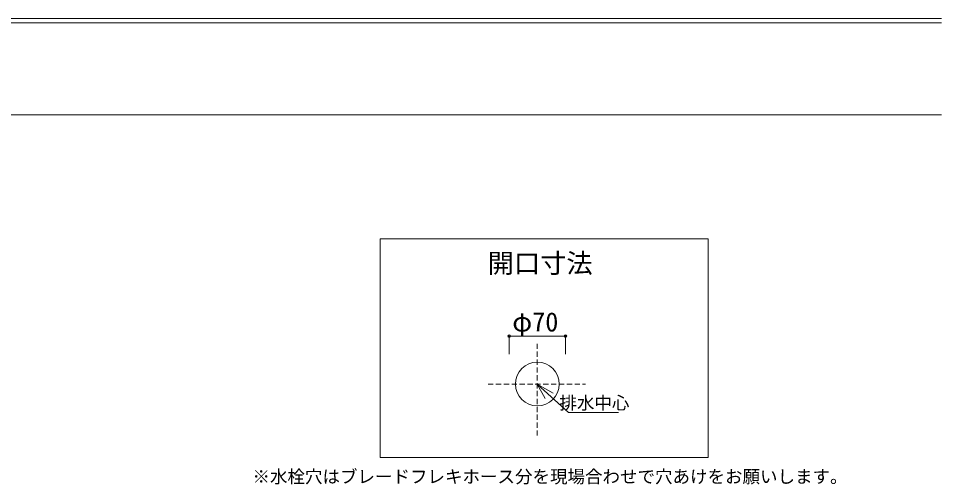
# Model space of a CAD drawing. Units: millimetres, scale not verified. Extents: x -1403 to 1403, y -962 to 946.
# Drawn here: x -74 to 1403, y 151 to 896 of the extents above; entities that cross this region are included whole.
import ezdxf
from ezdxf.enums import TextEntityAlignment as Align

# ---------------------------------------------------------------- set-up
doc = ezdxf.new("R2010")
doc.units = ezdxf.units.MM
doc.header["$LTSCALE"] = 7
doc.header["$PDMODE"] = 32
doc.header["$PDSIZE"] = 4.2
doc.linetypes.add('DASHED1', pattern=[1.8, 1.2, -0.6])
doc.layers.add('F-0', color=7, linetype='Continuous', lineweight=15)
doc.styles.add('ＭＳ ゴシック', font='')
doc.styles.get('ＭＳ ゴシック').set_extended_font_data('MS Gothic')

msp = doc.modelspace()

# ---------------------------------------------------------------- linework, layer by layer
at = {"layer": 'F-0'}
for p, q in [((1402.848, 896.05), (-1402.92, 896.05)), ((1402.848, 889.05), (-1402.92, 889.05)), ((1402.848, 742.05), (-1402.92, 742.05)), ((1029.457, 543.663), (1029.457, 193.698)), ((756.047, 311.171), (806.062, 265.9)), ((756.047, 311.171), (781.39, 296.74)), ((768.844, 288.209), (756.047, 311.171)), ((806.062, 265.9), (886.246, 265.9)), ((1029.457, 193.698), (504.51, 193.698))]:
    msp.add_line(p, q, dxfattribs=at)
at = {"layer": 'F-0', "color": 4, "lineweight": 9}
for p, q in [((711.047, 387.996), (711.047, 358.928)), ((711.047, 387.996), (801.047, 387.996)), ((801.047, 387.996), (801.047, 358.928))]:
    msp.add_line(p, q, dxfattribs=at)
at = {"layer": 'F-0', "color": 4, "linetype": 'DASHED1', "lineweight": 9}
for p, q in [((756.047, 375.732), (756.047, 226.924)), ((677.316, 311.171), (833.276, 311.171))]:
    msp.add_line(p, q, dxfattribs=at)
at = {"layer": 'F-0'}
msp.add_lwpolyline([(504.51, 193.698), (504.51, 543.663), (1029.457, 543.663)], dxfattribs=at)
msp.add_circle((756.047, 311.171), 35, dxfattribs=at)
at = {"layer": 'F-0', "color": 6}
for p in [(711.047, 387.996), (801.047, 387.996)]:
    msp.add_point(p, dxfattribs=at)

# ---------------------------------------------------------------- texts
at = {"layer": 'F-0', "style": 'ＭＳ ゴシック'}
for s, height, p in [('開口寸法', 30.79, (676.668, 479.87)), ('φ70', 30.79, (716.06, 386.075)), ('排水中心', 20.53, (791.464, 264.703)), ('※水栓穴はブレードフレキホース分を現場合わせで穴あけをお願いします。', 20.53, (300.365, 146.755))]:
    msp.add_text(s, height=height, dxfattribs=at).set_placement(p, align=Align.BOTTOM_LEFT)

doc.saveas('drawing.dxf')
